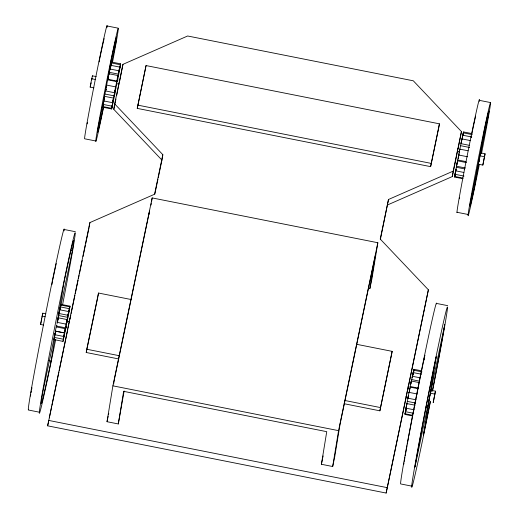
<?xml version="1.0" encoding="UTF-8"?>
<svg xmlns="http://www.w3.org/2000/svg" width="519" height="519" viewBox="0 0 519 519"><rect width="100%" height="100%" fill="white"/><g stroke="black" fill="none" stroke-linecap="round" stroke-linejoin="round"><path stroke-width="0.78" d="M43.57 325.069L40.566 324.472L41.552 318.951L42.798 313.191L45.808 313.787M42.798 313.191L42.097 317.258M66.16 326.626L63.013 341.385L53.989 339.588L55.085 333.827M67.937 318.141L69.994 306.139L60.97 304.348L60.022 309.389M63.013 341.385L64.362 333.951L63.279 339.205L54.248 337.415L54.722 334.69L63.746 336.487L63.279 339.205M67.619 318.283L65.388 329.403L65.602 328.585M69.877 318.731L67.879 328.28M93.939 87.854L90.176 87.108L91.162 81.587L92.408 75.826L96.171 76.572M92.408 75.826L92.33 76.52M104.553 97.429L104.559 97.059M117.897 75.527L115.575 87.49L115.594 86.874L106.564 85.084L106.551 85.7L107.738 79.225L108.873 73.737L117.897 75.527L117.32 78.869L119.727 67.094L110.696 65.303L108.296 77.072L108.873 73.737M115.484 91.162L111.643 108.964L102.619 107.167L103.761 100.913L102.639 106.525L111.663 108.315L112.785 102.71L111.643 108.964M119.461 69.442L119.448 70.026L120.59 63.831L111.559 62.04L110.43 67.36M417.27 393.999L408.991 392.358L408.978 392.974L410.166 386.499L411.301 381.011L419.573 382.652M412.845 375.568L412.865 374.919M428.713 401.55L430.945 390.269L435.46 391.164L433.222 402.452L435.46 391.164M462.935 178.724L454.657 177.076L456.078 169.038L454.994 174.293L464.025 176.084M457.985 148.583L455.825 159.482M471.875 133.591L463.603 131.949L462.967 135.595M478.323 164.186L480.555 152.904L485.07 153.799L482.839 165.087L478.323 164.186L478.745 162.453M480.555 152.904L480.471 153.605M482.839 165.087L485.07 153.799M120.57 64.421L117.378 81.593M67.898 315.273L58.868 313.482L59.659 309.772L68.683 311.562L66.704 321.611L67.009 319.561L58.057 317.784L57.752 319.834L58.945 313.495M58.511 317.025L58.595 316.331L58.173 318.063M65.997 327.963L66.205 326.6M67.73 329.156L67.717 329.63M102.639 106.525L104.001 99.395L98.409 126.143A48.325 0.889 -78.8 0 0 103.352 107.433L101.847 107.135M105.973 90.085L106.058 89.547M108.121 79.66L108.205 78.966L107.991 79.777M111.663 108.315L113.551 98.143L112.584 102.691L103.56 100.9L105.973 88.639L105.428 90.903L114.452 92.7L115.004 90.429L112.584 102.691M117.151 81.451L117.236 80.756L114.997 92.038L115.419 90.3M408.297 386.486L408.382 385.786L406.143 397.074L406.358 396.257M412.586 415.291L405.067 413.799L406.915 403.808L405.988 408.174L414.259 409.815M413.649 372.097L413.864 370.67M468.054 150.776L459.782 149.135L459.471 151.185L461.916 138.891L470.195 140.539M430.776 392.319L432.379 383.048L427.28 408.771L429.46 398.981M51.958 284.548L52.601 280.63M99.155 61.917L99.414 60.327M54.93 334.774L55.118 333.256L42.61 393.11A82.761 1.518 -78.8 0 0 51.076 361.068L54.677 339.089M406.319 396.522L386.142 493.05L47.644 425.833L89.878 222.593L154.565 194.236L162.83 154.675L114.686 103.91L122.951 64.35L187.638 35.993L413.306 80.802L461.449 131.567L458.082 148.869M89.112 227.251L89.878 222.593M158.301 177.517L161.941 160.105L113.797 109.34L114.686 103.91M122.951 64.35L119.746 80.86M118.767 358.966L86.225 352.505L86.764 349.248L98.506 293.04L131.048 299.502M97.974 296.304L98.506 293.04M137.25 108.387L146.053 65.569L439.418 123.827L438.886 127.084L430.614 166.644L137.25 108.387L146.053 65.569M124.145 390.989L118.3 423.952L107.018 421.707L112.895 385.838L152.171 197.921L377.838 242.736L371.961 278.606L369.891 288.499L368.393 288.201M113.648 383.976L114.427 379.207M149.05 214.256L149.569 211.071L114.595 378.416M150.997 205.096L151.256 203.5M151.516 201.904L152.171 197.921M118.3 423.952L123.645 391.339L326.743 431.672L321.404 464.278L332.685 466.523L334.755 456.629L340.094 424.017L375.237 255.886L369.891 288.499M161.941 160.105L162.83 154.675M332.685 466.523L338.563 430.647L377.838 242.736M380.33 239.733L388.497 199.484L453.184 171.127L461.449 131.567M344.168 403.73L379.882 410.821L392.163 351.357L356.449 344.266M392.163 351.357L379.882 410.821M430.614 166.644L439.418 123.827M386.142 493.05L428.376 289.81L380.232 239.045L388.497 199.484M428.376 289.81L408.304 387.025M387.609 204.921L452.296 176.564L453.184 171.127M424.055 360.03L424.827 355.32M471.22 137.613L471.473 136.049M428.811 402.108L423.42 435.045A82.839 1.525 -78.8 0 0 430.316 401.265M478.427 164.731L474.45 187.307A48.248 0.889 -78.8 0 1 470.409 202.287L477.091 169.797M480.451 152.365L484.435 129.782A48.248 0.889 -78.8 0 1 488.47 114.803L481.794 147.299M459.347 198.738L459.562 197.434M56.448 326.912L56.805 324.894M104.131 98.636L104.527 96.352L103.56 100.9M110.184 69.812L110.255 69.371M67.386 319.691L67.541 318.815M408.485 396.821L408.635 395.952M410.724 384.345L411.301 381.011M410.892 383.554L413.124 372.577L421.402 374.218M454.994 174.293L457.226 162.681L456.441 166.21L465.465 168M430.712 391.839L430.861 390.969M59.659 309.772L58.848 314.177L59.49 311.296M55.578 332.647L55.857 331.128M59.601 310.693L60.742 305.049L69.773 306.839L68.683 312.419L69.994 306.139M58.154 319.049L58.362 317.894M63.746 336.487L65.186 329.364L64.401 332.893L55.377 331.103L56.182 326.892L65.206 328.683L65.485 327.826L66.374 323.279L66.095 324.135L57.142 322.357L58.057 317.784M68.683 311.562L67.879 315.967L69.773 306.839M405.988 408.174L408.382 396.003L407.856 398.177L416.128 399.825M458.245 158.587L458.459 157.439M461.916 138.891L461.112 143.296L463.311 132.838L472.335 134.635M480.114 155.622L480.322 154.474M480.652 153.579C486.699 120.226 471.609 196.214 478.687 163.485M91.707 79.894L91.967 78.544M106.414 87.529L106.674 86.18M103.891 101.114L102.619 107.167M109.859 69.728L110.696 65.303M64.401 332.893L65.206 328.683M66.919 322.189L67.178 320.839M119.727 67.094L118.741 72.258L120.59 63.831M405.605 412.138L405.047 414.441L412.573 415.94M405.877 410.717L406.143 409.303M413.124 372.577L412.144 377.741L413.987 369.314L421.512 370.806M456.441 166.21L458.88 154.137L458.601 154.986L467.632 156.783M57.064 323.545L57.35 322.091M53.989 339.588L54.793 335.462M59.802 309.862L60.742 305.049M54.748 336.143L54.346 338.206L54.664 337.045M57.609 321.851L57.894 320.392M60.029 309.162L60.97 304.348M105.428 90.903L106.564 85.084M66.938 322.727L67.23 321.216M114.452 92.7L115.594 86.874M117.495 81.554L117.781 80.095L117.417 81.606M407.856 398.177L408.991 392.358M454.657 177.076L455.753 171.504M458.712 156.089L458.997 154.63M463.311 132.838L462.221 138.417L462.507 137.529M455.085 175.487L455.358 174.092M462.916 135.433L463.603 131.949M430.257 394.978L430.517 393.649M479.569 158.425L479.854 156.972M41.52 320.178L41.812 318.711M110.573 66.945L111.559 62.04M110.56 67.535L115.769 43.064L114.271 42.766M66.095 324.135L67.009 319.561M409.387 391.994L409.679 390.535M405.067 413.799L406.143 408.414M413.007 374.218L413.987 369.314M405.047 414.441L406.13 409.063M413.13 374.167L413.974 369.956M458.601 154.986L459.782 149.135M479.089 161.526L479.355 160.222M90.851 84.188L91.13 82.813M54.248 337.415L55.332 332.16M57.641 320.625L57.927 319.25M115.672 89.112L115.958 87.743M119.493 81.204L117.326 92.265M459.289 153.17L459.575 151.795L457.317 151.347M478.992 161.266L479.277 159.891M31.653 389.295L31.983 387.719M87.127 123.905L87.452 122.348M60.126 309.298L60.418 307.91M60.71 306.521L72.349 250.826L70.844 250.528M104.144 98.688L104.591 96.553M47.644 425.833L48.475 421.876M49.299 417.918L51.615 406.844M51.945 405.261L56.247 384.689M56.577 383.106L58.894 372.026M59.224 370.443L63.519 349.871M63.85 348.288L67.658 330.09M69.968 319.016L70.798 315.059M71.129 313.476L74.931 295.279M75.261 293.696L78.077 280.247M78.401 278.664L79.063 275.498M79.394 273.915L82.21 260.467M83.034 256.509L85.35 245.435M85.68 243.852L88.989 228.023M113.797 109.34L115.945 99.058M116.769 95.1L117.43 91.934M86.225 352.505L97.812 297.095M107.018 421.707L108.134 416.381M108.452 414.863L108.769 413.338M154.831 194.132L157.971 179.094M321.404 464.278L322.513 458.958M322.831 457.434L323.149 455.909M452.296 176.564L455.766 159.949M432.184 384.637L444.712 324.699A82.839 1.525 -78.8 0 1 432.34 391.073M471.855 133.707L473.146 127.544A48.248 0.889 -78.8 0 1 475.651 116.152M41.235 321.553L40.566 324.472M108.672 75.729L108.101 78.427L110.826 61.774A48.325 0.889 -78.8 0 1 115.769 43.064M59.069 313.054L58.491 315.766L63.882 282.874A82.761 1.518 -78.8 0 1 72.349 250.826M65.809 327.664L66.062 326.477M410.218 387.972L409.965 389.159L407.707 388.712M429.129 399.818L429.382 398.631M90.598 85.376L90.176 87.108M56.577 326.795L56.779 325.874M55.468 332.64L55.786 331.2M109.859 69.877L110.288 68.099M109.139 73.633L109.632 71.778M106.045 90.021L106.187 89.43M59.536 310.952L59.867 309.603M455.092 175.597L455.377 174.41M106.985 25.95L118.267 28.188M479.4 100.355L490.689 102.593M111.274 62.929L120.298 64.726M462.74 135.206L471.765 137.003M109.879 68.988L118.909 70.779M109.301 72.323L118.332 74.12M460.911 143.64L469.182 145.288M460.606 145.69L469.63 147.487M107.738 79.225L116.769 81.016M107.725 79.842L116.749 81.632M91.74 78.752L95.502 79.498M116.561 83.682L118.819 84.13M479.887 155.83L484.396 156.725M457.739 159.962L466.017 161.604M457.466 160.812L466.49 162.609M104.948 94.03L113.972 95.82M104.397 96.3L113.427 98.091M456.383 167.28L464.654 168.922M137.788 105.13L431.153 163.388M455.598 170.809L463.869 172.451M102.957 104.384L111.981 106.174M454.676 176.434L462.948 178.075M456.908 212.258L468.19 214.496M95.911 141.019L84.629 138.781A57.531 1.057 -78.8 0 1 95.963 76.183A57.531 1.057 -78.8 0 1 106.94 27.565M64.077 229.469L75.359 231.708M436.427 303.407L447.709 305.652M413.701 370.203L421.973 371.851M412.307 376.256L419.832 377.754M60.295 306.898L69.325 308.688M411.729 379.597L419.255 381.095M58.634 315.546L67.587 317.323M429.336 389.419L430.841 389.717L436.239 356.78A82.839 1.525 -78.8 0 0 414.947 467.119L427.474 407.188L425.969 406.89M410.166 386.499L417.691 387.991M410.153 387.116L418.424 388.757M42.13 316.116L45.134 316.713M66.951 321.047L69.209 321.495M430.27 393.194L434.786 394.09M56.266 325.997L65.485 327.826M55.312 331.128L64.531 332.958M407.357 401.395L415.628 403.036M406.831 403.574L415.103 405.216M405.384 411.658L413.656 413.299M86.764 349.248L119.305 355.71M344.7 400.467L380.414 407.558M48.818 360.621L51.076 361.068M112.895 385.838L338.563 430.647M28.311 409.991L39.6 412.235M411.95 486.173L400.662 483.935A92.045 1.693 -78.8 0 1 417.62 389.665A92.045 1.693 -78.8 0 1 436.55 303.933M48.533 420.396L387.038 487.613M403.769 464.239A82.839 1.525 -78.8 0 1 403.99 462.89M404.236 461.456A82.839 1.525 -78.8 0 1 404.904 457.544M405.203 455.864A82.839 1.525 -78.8 0 1 407.032 445.665M407.318 444.089A82.839 1.525 -78.8 0 1 408.7 436.628M408.862 435.772A82.839 1.525 -78.8 0 1 416.498 396.166M416.653 395.387A82.839 1.525 -78.8 0 1 424.801 355.275M457.194 212.239A57.531 1.057 -78.8 0 1 467.651 153.423A57.531 1.057 -78.8 0 1 479.303 101.419M430.368 401.862A92.045 1.693 -78.8 0 1 413.643 472.926A92.045 1.693 -78.8 0 1 444.329 318.419A92.045 1.693 -78.8 0 1 432.548 390.878M28.629 409.296A92.045 1.693 -78.8 0 1 44.919 317.479A92.045 1.693 -78.8 0 1 64.142 230.832M55.656 339.673A92.045 1.693 -78.8 0 1 41.624 396.996A92.045 1.693 -78.8 0 1 71.427 246.869A92.045 1.693 -78.8 0 1 62.656 304.4M99.544 59.536A48.325 0.889 -78.8 0 1 101.516 50.252M101.666 49.565A48.325 0.889 -78.8 0 1 104.144 38.614M103.553 107.381A57.531 1.057 -78.8 0 1 97.611 128.997A57.531 1.057 -78.8 0 1 115.309 39.885A57.531 1.057 -78.8 0 1 112.506 62.319M479.368 164.309A57.531 1.057 -78.8 0 1 469.384 206.309A57.531 1.057 -78.8 0 1 488.424 110.45A57.531 1.057 -78.8 0 1 481.535 153.416M30.504 396.114A82.761 1.518 -78.8 0 1 30.738 394.563M31.01 392.812A82.761 1.518 -78.8 0 1 31.328 390.872M52.769 279.799A82.761 1.518 -78.8 0 1 56.227 263.555"/></g></svg>
